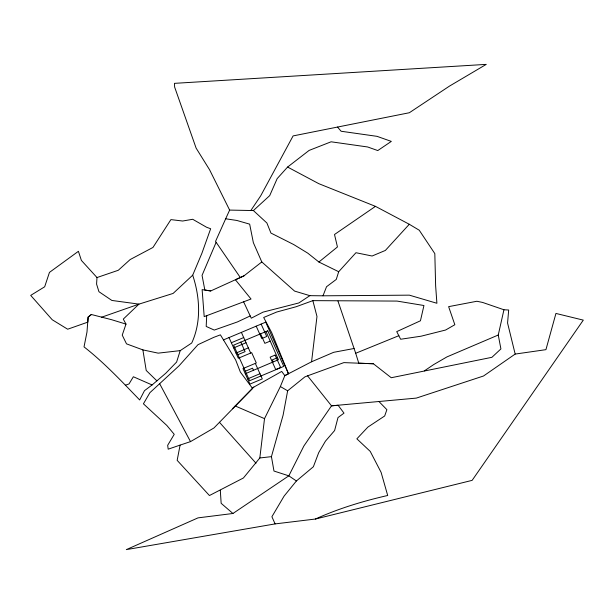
<?xml version="1.0" encoding="UTF-8"?>
<svg xmlns="http://www.w3.org/2000/svg" width="614" height="614" viewBox="0 0 614 614"><rect width="100%" height="100%" fill="white"/><g stroke="black" fill="none" stroke-linecap="round" stroke-linejoin="round"><path stroke-width="0.92" d="M96.989 277.543L96.582 284.128L98.946 291.711L111.871 300.446L138.948 304.13L173.11 293.431L192.696 275.187L201.929 253.183L210.656 228.738L206.619 227.272L192.704 219.282L182.657 221.025L170.907 219.612L152.963 247.45L130.183 259.538L118.295 270.275L96.989 277.543L81.386 260.413L78.408 251.303L49.458 272.393L44.676 286.784L30.7 295.395L52.228 319.748L67.663 329.219L87.871 322.112L88.109 317.093L91.371 314.506L111.556 319.687L125.993 324.1L122.232 335.129L126.507 343.855L142.878 349.888L158.174 353.15L180.224 350.625L191.729 343.003C201.507 321.828 199.918 296.907 192.696 275.187M206.695 315.68L206.189 326.441L214.271 330.079L237.334 321.966L250.213 315.941M180.102 445.096L168.182 449.179L167.676 445.288L174.238 434.336L166.855 425.479L143.423 403.812L149.916 392.661L179.073 365.791L197.977 344.684L213.726 337.37L220.403 334.845L235.676 360.011L240.366 372.061L252.546 388.393L213.941 427.981L190.509 441.619L180.102 445.096L177.162 460.346L209.435 495.536L243.405 477.991L259.822 457.975L264.519 418.641L280.368 386.536L284.819 375.645L288.473 373.734L271.664 332.565L263.682 317.484L276.699 312.027L296.101 306.747L312.856 300.637L397.043 301.083L423.944 305.511L420.444 320.784L396.728 331.621L400.643 339.25L421.173 336.18L445.587 330.033L454.836 324.729L448.627 306.647L476.886 301.259L482.612 302.441L503.94 309.763L508.684 310.016L507.571 323.025L515.169 354.071L483.533 375.991L416.323 398.102L331.514 405.831L303.899 445.956L288.826 475.835L232.929 513.488L198.015 517.871L126.33 549.622L275.095 523.903L315.404 519.037L472.135 480.363L583.3 320.117L555.939 313.439L545.938 349.658L515.169 354.071M252.231 387.979L281.711 371.432L284.819 375.645L311.567 361.776L316.977 316.486L312.856 300.637M287.644 390.803L283.1 415.171L271.434 456.639L273.974 471.045L288.826 475.835L296.409 480.969L313.378 466.74L318.712 452.633L325.451 441.151L334.607 430.552L337.999 417.574L343.993 413.13L338.107 405.263L331.514 405.831L307.568 375.837L304.897 376.873L287.644 390.803L280.368 386.536M307.568 375.837L343.871 362.613L373.396 363.764L391.248 377.733L491.906 357.31L500.917 348.921L498.253 335.021L503.94 309.763M322.995 295.81L409.354 295.157L436.899 303.27L435.641 285.878L434.819 253.613L419.255 230.235L409.292 224.271L385.354 250.443L372.092 256.015L355.951 252.715L338.69 271.726L336.272 279.424L326.525 286.738L322.995 295.81L309.855 295.656L294.567 291.082L261.802 261.948L253.352 242.653L249.66 224.148L236.858 220.457L225.676 218.784L215.529 241.417L240.312 277.536L243.996 275.832L261.802 261.948M180.224 350.625L176.602 362.06L165.795 373.228L152.095 384.955L144.482 390.673L139.67 399.96C121.841 381.524 104.28 362.736 84.026 346.887L86.988 332.013L88.109 317.093L91.371 314.506M216.136 242.307L202.052 275.364L204.838 290.046L210.717 290.959L243.996 275.832M225.676 218.784L229.628 210.088L209.589 169.786L196.127 148.135L174.622 87.034L174.476 83.35L486.242 64.378L449.44 86.129L409.331 112.746L293.101 135.917L260.681 195.866L250.85 210.502L253.39 210.556L266.898 223.012L270.935 233.059L293.676 244.533L307.798 253.175L318.904 262.017L338.69 271.726M296.409 480.969L284.09 496.112L271.902 516.719L275.095 523.903M337.523 127.06L341.123 131.25L377.05 136.346L391.318 141.397L377.779 150.56L367.656 146.976L331.099 141.796L309.126 150.407L287.59 167.054L277.16 178.636L269.707 195.628L253.39 210.556L229.628 210.088M232.391 408.794L253.797 387.096M318.904 262.017L337.447 246.966L334.507 234.502L375.469 206.358L409.292 224.271M424.351 370.887L433.714 364.562L446.946 356.903L498.253 335.021M309.855 295.656L298.888 302.94L263.015 312.135L251.272 318.198L243.612 301.812M315.404 519.037C338.506 508.522 362.974 501.139 387.695 495.483L381.117 472.389L370.25 451.42L356.864 438.826L367.886 427.091L384.679 415.977L386.889 409.668L379.068 401.671M240.312 277.536L235.438 279.8L251.034 299.026L204.201 316.617L202.121 289.624L210.717 290.959M311.567 361.776L333.648 352.313L354.071 348.499M223.473 339.903L265.739 322.15L288.473 373.734M231.348 342.742L243.704 337.554M233.673 347.908L246.03 342.719M235.999 353.073L248.348 347.885M237.894 354.669L245.086 351.645L240.811 342.128M270.221 341.092L264.849 343.349L260.574 333.832M245.331 371.209L252.531 368.185L253.436 370.211M277.536 357.678L272.294 359.881L273.207 361.915M245.301 373.749L278.434 359.72L266.016 331.545M247.619 378.915L259.975 373.726M373.396 363.764L358.783 363.204L355.698 353.273L398.862 335.689M125.34 385.231L129.024 383.934L133.361 376.758L152.095 384.955M101.387 317.292L138.948 304.13L123.291 319.103L125.985 324.1M259.822 457.975L271.434 456.639M375.469 206.358L318.819 183.678L287.59 167.054M235.208 405.961L264.519 418.641M232.929 513.488L221.155 503.319L220.303 490.264M156.877 380.833L146.216 370.465L142.878 349.888M219.428 422.271L256 463.217M159.648 383.696L190.509 441.619M261.142 324.085L266.722 336.487L261.779 338.56L256.199 326.157M241.379 332.381L250.673 353.058M255.324 363.388L262.301 378.892L249.944 384.08L242.975 368.577L256.314 362.974L251.663 352.636L238.324 358.246L229.022 337.57M337.953 301.052L355.698 353.273M267.765 330.808L233.612 345.152L249.614 380.726L283.768 366.374L267.765 330.808M275.087 355.092L270.145 357.164L275.724 369.567L280.667 367.494L275.087 355.092"/></g></svg>
